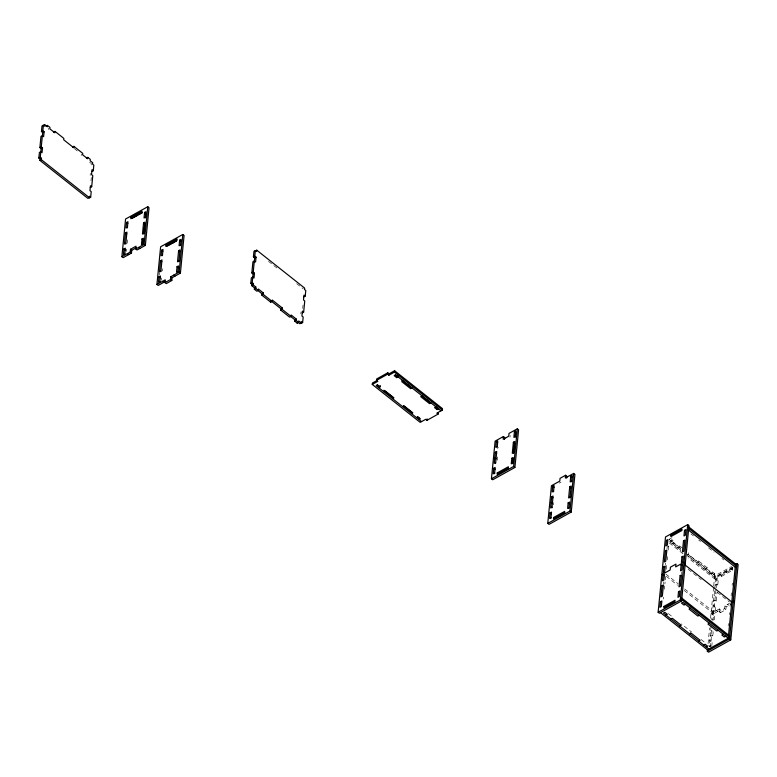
<?xml version="1.0" encoding="UTF-8"?>
<svg xmlns="http://www.w3.org/2000/svg" width="777" height="777" viewBox="0 0 777 777"><rect width="100%" height="100%" fill="white"/><g stroke="black" fill="none" stroke-linecap="round" stroke-linejoin="round"><path stroke-width="0.58" stroke-dasharray="3.88 2.91" d="M48.436 129.574L48.572 128.186M81.216 155.526L81.352 154.137M90.142 175.369L90.336 173.417M91.171 164.909L91.307 163.52L89.627 162.179M90.967 180.827L91.297 177.486M126.389 251.408L126.602 249.174M127.195 243.182L127.515 239.831M159.236 274.844L159.47 272.494M161.325 280.274L161.548 278.04M162.238 270.93L162.461 268.696M300.816 313.84L301.01 311.888M302.709 308.42L303.03 305.07M497.231 460.256L497.562 456.905M509.984 437.218L510.168 435.363M553.564 504.846L553.787 502.622M663.597 583.76L663.791 581.808M665.442 564.928L665.636 562.975M667.016 548.892L667.21 546.94L668.599 546.163L667.336 545.172M663.412 599.028L663.607 597.076M664.364 589.267L664.694 585.916M664.889 583.964L665.083 582.012M665.287 579.914L665.617 576.573M666.326 569.318L666.928 563.179M667.239 559.974L667.569 556.623M668.21 550.077L668.599 546.163M680.623 550.048L670.415 541.957L670.551 540.569L671.94 539.792L674.455 541.792L674.319 543.191L672.931 543.958L673.067 542.56L674.455 541.792M671.94 539.792L671.804 541.19L670.415 541.957M679.506 545.784L679.36 547.183L677.981 547.95L678.117 546.552L679.506 545.784L682.148 547.882M681.633 573.756L681.827 571.804M686.8 554.933L688.189 554.166L688.325 552.768M691.851 558.925L691.986 557.536M698.416 560.761L698.28 562.15L696.891 562.927L697.027 561.528L698.416 560.761L707.235 567.744L707.099 569.143L705.72 569.91L705.856 568.511L707.235 567.744M712.286 571.736L712.15 573.135L710.761 573.902L710.897 572.503L712.286 571.736L714.801 573.737L714.665 575.126L713.276 575.903L713.422 574.504L714.801 573.737M708.051 643.589L709.586 627.962M710.528 618.337L713.587 587.082M713.704 585.877L714.685 575.874L731.604 566.491M711.11 625.728L709.139 646.299L710.489 645.464M714.529 590.87L711.703 619.735L713.092 618.968L714.345 619.968L712.965 620.736M714.733 588.772L715.947 576.874L732.866 567.492M710.363 647.231L711.955 630.545M712.897 620.92L716.025 588.976M716.122 588.004L717.19 577.126L688.189 554.166M711.751 646.464L712.295 640.879L711.033 639.889L709.644 640.656L710.906 641.656L712.295 640.879M712.771 636.004L711.518 635.003L710.129 635.771L711.392 636.771L712.771 636.004L713.325 630.419M714.345 619.968L714.898 614.384L713.636 613.383L712.247 614.16L713.509 615.151L714.898 614.384M715.17 611.596L713.908 610.596L712.519 611.363L713.781 612.363L715.17 611.596L715.714 606.021L714.452 605.021L713.063 605.788L714.325 606.788L715.714 606.021M716.19 601.136L714.937 600.135L713.548 600.903L714.811 601.903L716.19 601.136L717.074 592.21M717.763 585.1L716.511 584.1L715.122 584.867L716.375 585.868L717.763 585.1L718.317 579.516L717.054 578.515L715.666 579.292L716.928 580.283L718.317 579.516M721.221 576.583L721.367 575.194L732.458 569.036L731.206 568.036L731.07 569.434L732.322 570.425L721.221 576.583L719.968 575.582L720.104 574.193L721.367 575.194M719.046 611.703L719.317 608.915L720.58 609.916L720.308 612.703L719.046 611.703L724.601 608.624L724.873 605.837L729.496 603.273M720.308 612.703L725.864 609.624L726.136 606.837L730.759 604.273M732.322 570.425L732.458 569.036M728.166 625.767L728.389 623.543M729.263 614.617L729.448 612.655M730.069 606.381L730.419 602.758M731.108 595.784L731.39 592.851M732.128 585.324L732.352 583.09M497.086 448.329L498.475 447.562M559.197 483.129L561.043 482.109M672.056 537.655L669.279 539.189L681.128 548.581M733.051 567.006L714.549 577.272L687.305 555.701M732.915 568.405L714.413 578.661L688.111 557.837M719.317 608.915L710.994 613.529L712.256 614.529L720.58 609.916M690.054 632.653L691.443 631.886L681.351 623.902M690.976 533.954L693.492 535.945M698.659 540.044L700.427 541.443M708.507 547.834L714.014 552.194M721.988 558.508L723.756 559.906M725.65 571.114L726.913 572.115M668.871 539.238L680.759 548.649M687.781 554.205L713.422 574.504M714.685 575.874L715.947 576.874M687.645 555.604L715.802 577.894M669.453 541.569L680.73 550.495M669.318 542.968L683.41 554.118M688.15 569.288L701.301 579.7M717.268 592.346L729.486 602.01M727.651 604.292L728.904 605.293M714.092 595.328L715.355 596.328M724.873 605.837L726.136 606.837M724.601 608.624L725.864 609.624M716.549 610.45L717.802 611.45M665.86 574.057L678.068 583.731M684.644 588.937L713.772 611.994M268.502 261.354L278.836 269.532M296.688 283.663L303.263 288.869M666.345 576.32L677.622 585.246M684.197 590.452L712.383 612.762M710.673 630.196L711.936 631.196M668.327 613.587L672.523 616.909M701.107 639.539L705.312 642.87M708.673 645.532L710.353 646.862M74.291 148.543L78.71 152.039"/><path stroke-width="1.17" d="M89.287 197.989L90.676 197.212L89.413 196.222L89.277 197.611L87.888 198.378L39.977 160.45L40.113 159.052L38.85 158.061L39.394 152.477L40.783 151.709L42.045 152.71L42.521 147.824L41.259 146.824L42.706 132.556L44.095 131.789L42.832 130.789L43.386 125.214L44.648 126.204L44.784 124.815L47.3 126.806L47.436 125.418L49.961 127.409L49.825 128.807L54.866 132.799L55.002 131.4L63.831 138.393L63.695 139.782L73.776 147.776L73.912 146.377L82.741 153.36L82.605 154.759L87.646 158.751L87.782 157.362L90.307 159.353L90.171 160.752L92.696 162.743L92.56 164.141L93.813 165.142L93.269 170.717L91.88 171.484M38.85 158.061L40.239 157.284L41.132 148.592L39.88 147.601L40.967 136.441L42.356 135.674L43.619 136.665L44.095 131.789M42.706 132.556L41.453 131.556L41.997 125.981L43.386 125.214M39.977 160.45L41.366 159.683L41.502 158.285L40.239 157.284M90.676 197.212L91.22 191.637L89.957 190.637L90.433 185.761L91.696 186.752L90.307 187.529M91.696 186.752L92.793 175.602L91.531 174.602L92.007 169.716L93.269 170.717M121.882 256.692L125.573 219.036L147.776 206.721L149.038 207.721L145.348 245.377L137.024 249.99L135.761 248.99L136.033 246.202L130.478 249.281L130.206 252.069L121.882 256.692L123.145 257.682L131.468 253.069L131.74 250.281L136.363 247.717M124.776 254.409L125.34 248.174L123.951 248.941L123.407 254.526L124.796 253.758M125.806 243.949L126.913 232.138L125.524 232.906L124.437 244.065L125.825 243.298M127.379 227.904L127.943 221.678L126.554 222.445L126.01 228.03L127.389 227.253M130.992 217.346L130.857 218.745L141.948 212.587L142.094 211.189L130.992 217.346L132.245 218.347M141.997 238.937L141.443 244.522L142.832 243.755L143.376 238.17L141.997 238.937L143.25 239.938L142.813 244.405M143.57 222.902L142.473 234.062L143.862 233.294L144.949 222.135L143.57 222.902L144.823 223.902L143.842 233.945M144.59 212.442L144.046 218.016L145.435 217.249L145.979 211.674L144.59 212.442L145.853 213.442L145.416 217.9M135.761 248.99L144.085 244.376L147.776 206.721M156.935 284.44L160.625 246.785L182.828 234.469L184.091 235.47L180.4 273.125L172.067 277.739L171.795 280.526L166.249 283.605L164.986 282.614L165.258 279.817L156.935 284.44L158.197 285.441L165.598 281.332M159.829 282.158L160.392 275.922L159.003 276.699L158.459 282.274L159.848 281.507M160.858 271.697L161.966 259.887L160.577 260.654L159.489 271.814L160.868 271.047M162.432 255.662L162.995 249.427L161.606 250.194L161.053 255.779L162.442 255.002M166.045 245.095L165.899 246.494L177.001 240.336L177.137 238.937L166.045 245.095L167.298 246.095L176.554 240.967M164.986 282.614L170.532 279.535L170.814 276.738L179.137 272.125L182.828 234.469M177.865 272.154L178.428 265.919L177.039 266.686L176.496 272.271L177.884 271.503M178.895 261.694L180.002 249.883L178.613 250.65L177.525 261.81L178.914 261.043M180.468 245.649L181.031 239.423L179.642 240.19L179.099 245.775L180.487 244.998M297.183 323.135L297.329 321.746L299.844 323.737L301.233 322.97L298.708 320.969L298.572 322.368L297.183 323.135L294.668 321.144L296.056 320.367L296.192 318.978L291.142 314.986L291.006 316.375L289.627 317.152L280.798 310.159L282.187 309.392L282.323 307.993L272.232 300.009L272.096 301.408L270.707 302.175L261.888 295.182L263.267 294.415L263.403 293.026L258.362 289.034L258.226 290.423L256.837 291.19L254.322 289.199L254.458 287.801L251.933 285.81L252.069 284.411L250.806 283.411L251.359 277.836L252.748 277.068L254.001 278.059L254.487 273.183L253.224 272.183L254.312 261.023L255.575 262.024L256.06 257.148L254.798 256.148L255.342 250.563L256.604 251.563L256.74 250.175L304.652 288.102L304.516 289.5L305.779 290.491L305.225 296.076L303.846 296.843M252.71 277.855L253.098 273.951L251.835 272.95L252.933 261.8L254.312 261.023M254.283 261.82L254.671 257.915L253.409 256.915L253.953 251.34L255.342 250.563M250.806 283.411L252.195 282.643L252.748 277.068M251.933 285.81L253.321 285.033L253.457 283.644L252.195 282.643M254.322 289.199L255.711 288.432L255.847 287.034L253.321 285.033M261.888 295.182L262.024 293.793L263.403 293.026M270.707 302.175L270.843 300.777L280.934 308.76L280.798 310.159M294.668 321.144L294.804 319.745L296.192 318.978M301.233 322.97L301.369 321.571L302.632 322.572L301.243 323.339M302.632 322.572L303.176 316.997L301.913 315.996L302.399 311.111L303.652 312.111L302.272 312.878M303.652 312.111L304.749 300.952L303.486 299.961L303.972 295.075L305.225 296.076M438.218 412.733L438.082 414.131L426.981 420.289L425.718 419.289L420.172 422.367L372.261 384.44L372.397 383.042L377.02 380.477M372.261 384.44L377.807 381.361L376.544 380.361L376.68 378.962L387.781 372.805L389.044 373.805L388.908 375.204L387.645 374.203L387.781 372.805M377.146 384.936L378.826 386.266L378.69 387.655L380.079 386.888L380.215 385.499M388.908 375.204L394.454 372.125L394.599 370.726L442.511 408.663L442.366 410.052L436.82 413.131L438.082 414.131M440.986 410.819L395.59 374.893L394.201 375.66L396.726 377.651L396.862 376.262L398.251 375.485M403.156 380.876L401.767 381.643L410.596 388.636L410.732 387.237L401.903 380.254M426.981 420.289L427.117 418.89M422.066 395.852L420.687 396.62L429.506 403.603L429.642 402.214L421.697 395.92M435.936 406.827L434.557 407.604L437.072 409.596L437.208 408.197L435.528 406.866M503.447 436.509L503.175 439.296L508.731 436.218L509.003 433.43L517.327 428.817L518.589 429.817L514.898 467.472L492.696 479.778L491.433 478.787L495.124 441.132L503.447 436.509L504.71 437.509L504.526 439.364M494.599 473.717L495.163 467.482L493.774 468.249L493.23 473.834L494.619 473.057M495.629 463.257L496.736 451.447L495.347 452.214L494.259 463.374L495.639 462.597M497.202 447.212L497.766 440.986L496.377 441.754L495.833 447.329L497.212 446.561M497.261 472.921L497.115 474.31L508.216 468.152L508.352 466.763L497.261 472.921L498.513 473.912M511.82 458.245L511.266 463.83L512.655 463.053L513.199 457.478L511.82 458.245L513.073 459.246L512.635 463.704M513.383 442.21L512.296 453.37L513.684 452.593L514.772 441.443L513.383 442.21L514.646 443.211L513.665 453.244M514.413 431.75L513.869 437.325L515.258 436.557L515.802 430.982L514.413 431.75L515.675 432.75L515.238 437.208M491.433 478.787L513.636 466.472L517.327 428.817M565.607 475.242L565.335 478.03L573.659 473.416L574.922 474.407L571.231 512.072L549.028 524.378L547.766 523.387L551.456 485.722L559.78 481.109L560.062 478.321L565.607 475.242L566.87 476.243L566.686 478.098M550.932 518.308L551.495 512.082L550.116 512.849L549.562 518.434L550.951 517.657M551.961 507.847L553.069 496.047L551.68 496.814L550.592 507.973L551.981 507.196M553.535 491.812L554.098 485.586L552.709 486.353L552.165 491.928L553.554 491.161M553.593 517.511L553.457 518.91L564.558 512.752L564.694 511.363L553.593 517.511L554.856 518.512L564.947 512.917M568.978 508.304L569.541 502.078L568.152 502.845L567.598 508.42L568.987 507.653M569.997 497.843L571.114 486.033L569.726 486.81L568.628 497.96L570.017 497.193M571.571 481.808L572.134 475.582L570.745 476.35L570.201 481.925L571.59 481.157M547.766 523.387L569.968 511.072L573.659 473.416M658.129 612.257L665.52 536.946L687.713 524.63L688.976 525.631L681.594 600.942L659.391 613.257L658.129 612.257L680.331 599.941L687.713 524.63M734.77 564.733L736.887 563.558L738.15 564.558L730.768 639.869L708.566 652.185L707.303 651.184L707.439 649.795L729.642 637.48L681.73 599.553M728.525 635.46L735.227 567.123L736.615 566.355L688.704 528.418M707.303 651.184L729.506 638.879L736.887 563.558M43.395 125.583L44.784 124.815M46.047 126.185L47.436 125.418M41.453 131.556L42.832 130.789M53.613 132.177L55.002 131.4M39.88 147.601L41.259 146.824M41.132 148.592L42.521 147.824M40.113 159.052L41.502 158.285M72.533 147.144L73.912 146.377M86.402 158.129L87.782 157.362M133.178 217.832L137.801 215.268L136.538 214.267M138.724 214.753L142.424 212.704M255.351 250.942L256.74 250.175M253.409 256.915L254.798 256.148M254.671 257.915L256.06 257.148M251.835 272.95L253.224 272.183M253.098 273.951L254.487 273.183M252.069 284.411L253.457 283.644M254.458 287.801L255.847 287.034M280.934 308.76L282.323 307.993M376.544 380.361L387.645 374.203M389.044 373.805L394.599 370.726M396.726 377.651L398.115 376.884M383.731 391.647L385.12 390.88L393.949 397.873L392.56 398.64L392.696 397.241L383.867 390.258M410.596 388.636L411.985 387.869M402.641 406.624L404.03 405.856L412.859 412.84L411.47 413.607L411.606 412.218L403.661 405.924M429.506 403.603L430.895 402.836M416.511 417.608L417.9 416.831L420.425 418.832L419.036 419.599L419.172 418.211L417.492 416.88M437.072 409.596L438.461 408.828M500.534 472.795L508.605 468.317M661.819 574.601L670.153 569.988L670.425 567.191L675.971 564.121L675.699 566.909L684.022 562.286L685.285 563.286M665.957 615.083L667.346 614.316L664.821 612.315L663.441 613.092L708.828 649.028M685.382 604.312L683.993 605.079L681.478 603.088L682.866 602.311L728.253 638.247M671.007 619.075L672.387 618.307L681.215 625.291L679.826 626.068M690.432 608.304L689.044 609.071L697.863 616.064L699.251 615.287M689.918 634.051L691.307 633.284L700.126 640.267L698.737 641.035M709.343 623.28L707.954 624.048L716.782 631.031L718.171 630.264M703.787 645.027L705.176 644.259L707.692 646.26L706.303 647.027M723.212 634.255L721.823 635.023L724.349 637.023L725.728 636.256M688.84 527.029L736.751 564.957M688.16 529.856L735.227 567.123M734.459 602.214L733.197 601.213L731.808 601.99L684.838 564.801M570.745 476.35L572.008 477.35M569.726 486.81L570.988 487.801M496.377 441.754L497.639 442.754M552.709 486.353L553.972 487.354M568.152 502.845L569.415 503.846M681.866 598.154L729.778 636.081M394.454 372.125L442.366 410.052M513.636 466.472L514.898 467.472M569.968 511.072L571.231 512.072M495.347 452.214L496.61 453.214M551.68 496.814L552.942 497.814M680.331 599.941L681.594 600.942M729.506 638.879L730.768 639.869M395.182 374.932L396.862 376.262M494.803 457.789L496.066 458.789M551.136 502.389L552.398 503.389M493.774 468.249L495.036 469.25M550.116 512.849L551.369 513.85M255.711 288.432L258.226 290.423M263.267 294.415L272.096 301.408M282.187 309.392L291.006 316.375M296.056 320.367L298.572 322.368M380.079 386.888L377.554 384.897L376.165 385.664L421.561 421.6M257.818 290.462L262.024 293.793M290.598 316.414L294.804 319.745M660.469 612.606L707.439 649.795M179.642 240.19L180.905 241.191M171.591 242.016L172.853 243.016M178.613 250.65L179.875 251.651M126.554 222.445L127.816 223.446M161.606 250.194L162.869 251.194M177.039 266.686L178.302 267.686M41.366 159.683L89.277 197.611M144.085 244.376L145.348 245.377M179.137 272.125L180.4 273.125M125.524 232.906L126.787 233.906M160.577 260.654L161.839 261.655M138.529 247.455L139.792 248.455M173.582 275.204L174.844 276.204M170.814 276.738L172.067 277.739M170.532 279.535L171.795 280.526M130.478 249.281L131.74 250.281M130.206 252.069L131.468 253.069M123.951 248.941L125.214 249.941M159.003 276.699L160.266 277.69M127.438 253.613L128.691 254.613M162.48 281.361L163.743 282.362M660.479 601.728L659.926 607.303L661.314 606.536L661.858 600.961L660.479 601.728M662.053 585.683L660.955 596.843L662.344 596.076L663.432 584.916L662.053 585.683M663.072 575.223L662.528 580.808L663.917 580.04L664.461 574.456L663.072 575.223M663.898 566.86L663.344 572.435L664.733 571.668L665.277 566.093L663.898 566.86M665.471 550.825L664.374 561.975L665.763 561.208L666.851 550.048L665.471 550.825M666.491 540.365L665.947 545.94L667.336 545.172L667.88 539.588L666.491 540.365M663.956 606.39L663.82 607.789L674.922 601.631L675.058 600.232L663.956 606.39M670.93 535.266L670.794 536.654L681.895 530.497L682.031 529.108L670.93 535.266M678.515 591.724L677.971 597.299L679.351 596.532L679.904 590.947L678.515 591.724M680.089 575.679L678.991 586.839L680.38 586.072L681.478 574.912L680.089 575.679M681.108 565.219L680.565 570.804L681.953 570.036L682.497 564.452L681.108 565.219M681.934 556.856L681.39 562.431L682.769 561.664L683.323 556.089L681.934 556.856M683.507 540.811L682.41 551.971L683.799 551.204L684.896 540.044L683.507 540.811M684.527 530.351L683.983 535.936L685.372 535.168L685.916 529.584L684.527 530.351"/></g></svg>
